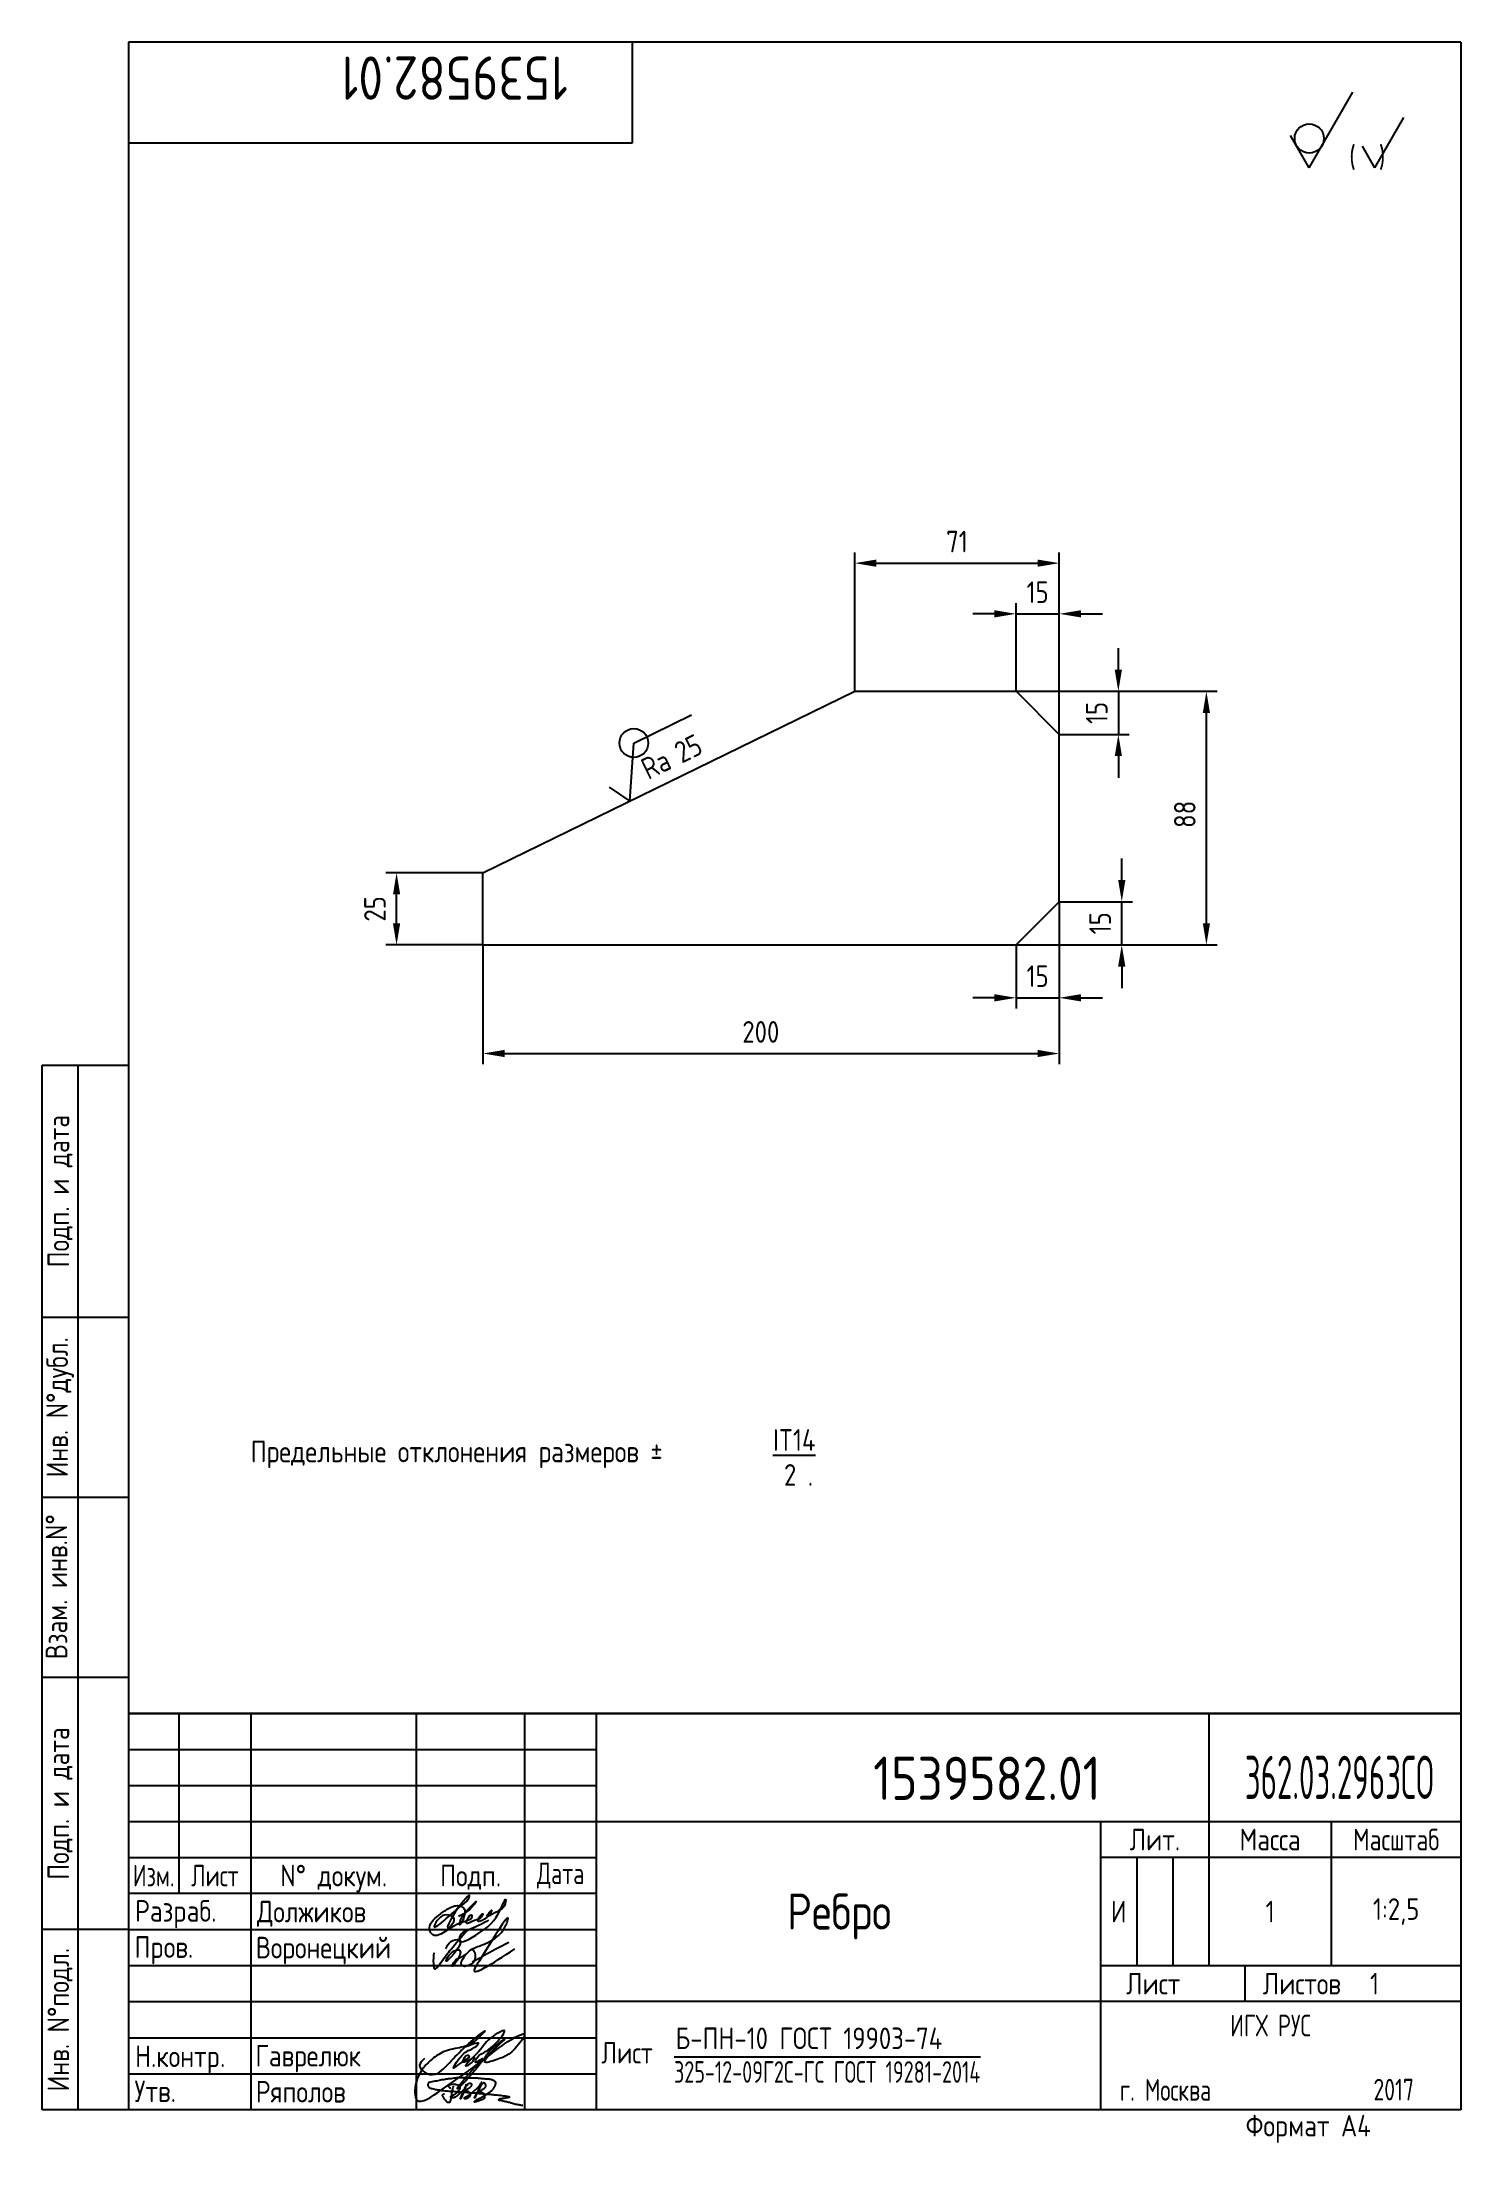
# Paper-space layout 'A4_protect' of a CAD drawing. Header units: millimetres. Extents: x 757 to 954, y 12 to 304.
# The model-space entities are those that its viewports show. They can reach past a viewport. Long polylines and large blocks are cut down to what shows.
import ezdxf
from ezdxf.enums import TextEntityAlignment as Align

# ---------------------------------------------------------------- set-up
doc = ezdxf.new("R2010")
doc.units = ezdxf.units.MM
for name, color, linetype in [('Bord', 1, 'Continuous'), ('Cont', 6, 'Continuous'), ('Dim', 7, 'Continuous'), ('Text', 3, 'Continuous'), ('Textb', 6, 'Continuous'), ('Vporti', 7, 'Continuous')]:
    doc.layers.add(name, color=color, linetype=linetype)
doc.layers.get('Vporti').freeze()
doc.styles.add('Style1', font='romans.shx', dxfattribs={"width": 0.8})
doc.dimstyles.new('LIN_2.5$0', dxfattribs={"dimscale": 2.5, "dimtxt": 3, "dimasz": 3, "dimexe": 1.5, "dimexo": 0, "dimgap": 1.5, "dimtad": 3, "dimdec": 0, "dimzin": 13, "dimdsep": 46, "dimtxsty": 'Style1', "dimcen": 0, "dimclrt": 3, "dimadec": 0, "dimazin": 0, "dimtfac": 1, "dimtdec": 0, "dimtmove": 0, "dimatfit": 3, "dimfxl": 1, "dimtolj": 1, "dimtzin": 13, "dimarcsym": 0})

# ---------------------------------------------------------------- blocks, each defined once
blk = doc.blocks.new('A4')
at = {"layer": 'Bord'}
for p, q in [((20, 55), (85, 55)), ((20, 50), (85, 50)), ((20, 45), (85, 45)), ((160, 40), (160, 25)), ((165, 40), (165, 25)), ((20, 30), (85, 30)), ((20, 25), (85, 25)), ((20, 20), (85, 20)), ((20, 15), (85, 15)), ((20, 10), (85, 10))]:
    blk.add_line(p, q, dxfattribs=at)
at = {"layer": 'Cont'}
for p, q in [((205, 292), (20, 292)), ((20, 292), (20, 5)), ((90, 278), (90, 292)), ((205, 292), (205, 5)), ((20, 278), (90, 278)), ((8, 5), (8, 150)), ((8, 150), (20, 150)), ((13, 5), (13, 150)), ((8, 115), (20, 115)), ((20, 90), (8, 90)), ((20, 65), (8, 65)), ((205, 60), (20, 60)), ((20, 60), (205, 60)), ((27, 60), (27, 35)), ((37, 60), (37, 5)), ((60, 5), (60, 60)), ((75, 60), (75, 5)), ((85, 5), (85, 60)), ((170, 60), (170, 25)), ((85, 45), (205, 45)), ((155, 5), (155, 45)), ((187, 25), (187, 45)), ((20, 40), (85, 40)), ((205, 40), (155, 40)), ((85, 35), (20, 35)), ((20, 30), (8, 30)), ((155, 25), (205, 25)), ((175, 25), (175, 20)), ((205, 20), (85, 20)), ((20, 5), (8, 5)), ((205, 5), (20, 5))]:
    blk.add_line(p, q, dxfattribs=at)
at = {"layer": 'Text', "style": 'Style1', "width": 0.8}
for s, p in [('Подп. и дата', (10.5, 132.5)), ('Инв. N%%dдубл.', (10.5, 102.5)), ('Взам. инв.N%%d ', (10, 78.38)), ('Подп. и дата', (10.5, 47.5)), ('Инв. N%%dподл.', (10.5, 17.5))]:
    blk.add_text(s, height=3, rotation=90, dxfattribs=at).set_placement(p, align=Align.MIDDLE)
at = {"layer": 'Text', "style": 'Style1'}
for s, width, p in [('Лит.', 0.8, (162.5, 42.5)), ('Масса', 0.8, (178.5, 42.5)), ('Масштаб', 0.75, (196, 42.5)), ('Изм.', 0.7, (23.5, 37.5)), ('Лист', 0.7, (32, 37.5)), ('N%%d докум.', 0.8, (48.5, 37.5)), ('Подп.', 0.8, (67.5, 37.5)), ('Лист', 0.8, (162.27, 22.5)), ('Листов', 0.8, (182.9, 22.5))]:
    blk.add_text(s, height=3, dxfattribs=dict(at, width=width)).set_placement(p, align=Align.MIDDLE_CENTER)
at = {"layer": 'Text', "style": 'Style1', "width": 0.7}
for s, p in [('Дата', (80, 37.5)), ('ИГХ РУС', (178.57, 16.69))]:
    blk.add_text(s, height=3, dxfattribs=at).set_placement(p, align=Align.MIDDLE)
at = {"layer": 'Text', "style": 'Style1'}
for s, width, p in [('Разpаб.', 0.8, (20.92, 31.1)), ('Пpов.', 0.8, (20.84, 26.08)), ('Н.контp.', 0.8, (20.92, 10.92)), ('Утв.', 0.8, (20.84, 6.06)), ('г. Москва', 0.7, (157.64, 6.25)), ('Фоpмат А4', 0.8, (175.11, 1.29))]:
    blk.add_text(s, height=3, dxfattribs=dict(at, width=width)).set_placement(p)
for tag, p, width in [('ФИО', (39, 31), 0.8), ('ФИО', (39, 26), 0.8), ('ГОСТ_СОРТАМЕНТА', (98.19, 14), 0.8), ('ФИО', (39, 11), 0.8), ('ФИО', (39, 6), 0.8), ('2017', (192.85, 6.29), 0.7)]:
    blk.add_attdef(tag, p, '', height=3, dxfattribs=dict(at, width=width))
at = {"layer": 'Text', "style": 'Style1', "width": 0.8}
for tag, p in [('И', (157.49, 32.5)), ('700', (178.5, 32.5)), ('1:20', (196, 32.5))]:
    blk.add_attdef(tag, text='', height=3, dxfattribs=at).set_placement(p, align=Align.MIDDLE)
blk.add_attdef('Сборочный_чертеж', text='', height=3, dxfattribs=at).set_placement((120, 21.3), align=Align.CENTER)
for tag, p in [('1', (171.12, 22.5)), ('2', (193, 22.5))]:
    blk.add_attdef(tag, text='', height=3, dxfattribs=at).set_placement(p, align=Align.MIDDLE_CENTER)
blk.add_attdef('ЛИСТ', text='', height=3, dxfattribs=at).set_placement((85.99, 12.5), align=Align.MIDDLE_LEFT)
at = {"layer": 'Text', "style": 'Style1', "width": 0.7}
blk.add_attdef('%%OГОСТ_ТЕХ._ТРЕБОВАНИЙ', text='', height=3, dxfattribs=at).set_placement((98.19, 8), align=Align.BOTTOM_LEFT)
at = {"layer": 'Textb', "style": 'Style1', "width": 0.8}
blk.add_attdef('1234567', (81, 290), '', height=6, rotation=180, dxfattribs=at)
blk.add_attdef('1234567', (123.4, 48), '', height=6, dxfattribs=at)
for tag, height, p in [('123ХЯ', 6, (183.62, 48)), ('НАИМЕНОВАНИЕ', 5, (120, 30))]:
    blk.add_attdef(tag, text='', height=height, dxfattribs=at).set_placement(p, align=Align.CENTER)
blk = doc.blocks.new('sherISO_12')
at = {"layer": 'Cont'}
for q in [(-15, -6.96), (-23.66, -12.96)]:
    blk.add_line((-21.06, -17.46), q, dxfattribs=at)
blk.add_circle((-21.06, -13.39), 2.03, dxfattribs=at)
at = {"layer": 'Text'}
for q in [(-7.92, -10.46), (-13.69, -14.46)]:
    blk.add_line((-11.96, -17.46), q, dxfattribs=at)
at = {"layer": 'Text', "style": 'Style1', "width": 0.8}
blk.add_text('(  )', height=3, dxfattribs=at).set_placement((-15.53, -17.46))
blk = doc.blocks.new('*D15')
at = {"layer": 'Defpoints', "color": 0, "transparency": 16777216}
for p in [(5425.91, 467.23), (5225.91, 452.23), (5425.91, 414.54)]:
    blk.add_point(p, dxfattribs=at)
at = {"layer": 'Dim', "color": 0, "lineweight": -2, "transparency": 16777216}
for p, q in [((5425.91, 467.23), (5425.91, 410.79)), ((5225.91, 452.23), (5225.91, 410.79)), ((5233.41, 414.54), (5418.41, 414.54))]:
    blk.add_line(p, q, dxfattribs=at)
at = {"layer": 'Dim', "color": 0, "transparency": 16777216}
for points in [[(5233.41, 415.79), (5233.41, 413.29), (5225.91, 414.54)], [(5418.41, 415.79), (5418.41, 413.29), (5425.91, 414.54)]]:
    blk.add_solid(points, dxfattribs=at)
at = {"layer": 'Dim', "color": 3, "transparency": 16777216, "insert": (5322.34, 422.04), "char_height": 7.5, "attachment_point": 5, "style": 'Style1'}
blk.add_mtext('\\A1;200', dxfattribs=at)
blk = doc.blocks.new('*D16')
at = {"layer": 'Defpoints', "color": 0, "transparency": 16777216}
for p in [(5410.91, 540.23), (5476.99, 540.23), (5410.91, 452.23)]:
    blk.add_point(p, dxfattribs=at)
at = {"layer": 'Dim', "color": 0, "lineweight": -2, "transparency": 16777216}
for p, q in [((5410.91, 540.23), (5480.74, 540.23)), ((5476.99, 459.73), (5476.99, 532.73)), ((5410.91, 452.23), (5480.74, 452.23))]:
    blk.add_line(p, q, dxfattribs=at)
at = {"layer": 'Dim', "color": 0, "transparency": 16777216}
for points in [[(5475.74, 532.73), (5478.24, 532.73), (5476.99, 540.23)], [(5475.74, 459.73), (5478.24, 459.73), (5476.99, 452.23)]]:
    blk.add_solid(points, dxfattribs=at)
at = {"layer": 'Dim', "color": 3, "transparency": 16777216, "insert": (5469.49, 497.54), "char_height": 7.5, "attachment_point": 5, "rotation": 90, "style": 'Style1'}
blk.add_mtext('\\A1;88', dxfattribs=at)
blk = doc.blocks.new('*D17')
at = {"layer": 'Defpoints', "color": 0, "transparency": 16777216}
for p in [(5410.91, 540.23), (5425.91, 525.23), (5446.43, 525.23)]:
    blk.add_point(p, dxfattribs=at)
at = {"layer": 'Dim', "color": 0, "lineweight": -2, "transparency": 16777216}
for p, q in [((5446.43, 547.73), (5446.43, 555.23)), ((5410.91, 540.23), (5450.18, 540.23)), ((5446.43, 540.23), (5446.43, 525.23)), ((5425.91, 525.23), (5450.18, 525.23)), ((5446.43, 517.73), (5446.43, 510.23))]:
    blk.add_line(p, q, dxfattribs=at)
at = {"layer": 'Dim', "color": 0, "transparency": 16777216}
for points in [[(5445.18, 547.73), (5447.68, 547.73), (5446.43, 540.23)], [(5445.18, 517.73), (5447.68, 517.73), (5446.43, 525.23)]]:
    blk.add_solid(points, dxfattribs=at)
at = {"layer": 'Dim', "color": 3, "transparency": 16777216, "insert": (5438.93, 532.73), "char_height": 7.5, "attachment_point": 5, "rotation": 90, "style": 'Style1'}
blk.add_mtext('\\A1;15', dxfattribs=at)
blk = doc.blocks.new('*D18')
at = {"layer": 'Defpoints', "color": 0, "transparency": 16777216}
for p in [(5425.91, 567.11), (5410.91, 540.23), (5425.91, 525.23)]:
    blk.add_point(p, dxfattribs=at)
at = {"layer": 'Dim', "color": 0, "lineweight": -2, "transparency": 16777216}
for p, q in [((5410.91, 540.23), (5410.91, 570.86)), ((5425.91, 525.23), (5425.91, 570.86)), ((5403.41, 567.11), (5395.91, 567.11)), ((5410.91, 567.11), (5425.91, 567.11)), ((5433.41, 567.11), (5440.91, 567.11))]:
    blk.add_line(p, q, dxfattribs=at)
at = {"layer": 'Dim', "color": 0, "transparency": 16777216}
for points in [[(5403.41, 568.36), (5403.41, 565.86), (5410.91, 567.11)], [(5433.41, 568.36), (5433.41, 565.86), (5425.91, 567.11)]]:
    blk.add_solid(points, dxfattribs=at)
at = {"layer": 'Dim', "color": 3, "transparency": 16777216, "insert": (5418.41, 574.61), "char_height": 7.5, "attachment_point": 5, "style": 'Style1'}
blk.add_mtext('\\A1;15', dxfattribs=at)
blk = doc.blocks.new('*D12')
at = {"layer": 'Defpoints', "color": 0, "transparency": 16777216}
for p in [(5425.91, 467.23), (5410.91, 452.23), (5425.91, 433.87)]:
    blk.add_point(p, dxfattribs=at)
at = {"layer": 'Dim', "color": 0, "lineweight": -2, "transparency": 16777216}
for p, q in [((5425.91, 467.23), (5425.91, 430.12)), ((5410.91, 452.23), (5410.91, 430.12)), ((5403.41, 433.87), (5395.91, 433.87)), ((5410.91, 433.87), (5425.91, 433.87)), ((5433.41, 433.87), (5440.91, 433.87))]:
    blk.add_line(p, q, dxfattribs=at)
at = {"layer": 'Dim', "color": 0, "transparency": 16777216}
for points in [[(5403.41, 435.12), (5403.41, 432.62), (5410.91, 433.87)], [(5433.41, 435.12), (5433.41, 432.62), (5425.91, 433.87)]]:
    blk.add_solid(points, dxfattribs=at)
at = {"layer": 'Dim', "color": 3, "transparency": 16777216, "insert": (5418.41, 441.37), "char_height": 7.5, "attachment_point": 5, "style": 'Style1'}
blk.add_mtext('\\A1;15', dxfattribs=at)
blk = doc.blocks.new('*D13')
at = {"layer": 'Defpoints', "color": 0, "transparency": 16777216}
for p in [(5425.91, 467.23), (5447.61, 467.23), (5410.91, 452.23)]:
    blk.add_point(p, dxfattribs=at)
at = {"layer": 'Dim', "color": 0, "lineweight": -2, "transparency": 16777216}
for p, q in [((5447.61, 474.73), (5447.61, 482.23)), ((5425.91, 467.23), (5451.36, 467.23)), ((5447.61, 452.23), (5447.61, 467.23)), ((5410.91, 452.23), (5451.36, 452.23)), ((5447.61, 444.73), (5447.61, 437.23))]:
    blk.add_line(p, q, dxfattribs=at)
at = {"layer": 'Dim', "color": 0, "transparency": 16777216}
for points in [[(5446.36, 474.73), (5448.86, 474.73), (5447.61, 467.23)], [(5446.36, 444.73), (5448.86, 444.73), (5447.61, 452.23)]]:
    blk.add_solid(points, dxfattribs=at)
at = {"layer": 'Dim', "color": 3, "transparency": 16777216, "insert": (5440.11, 459.73), "char_height": 7.5, "attachment_point": 5, "rotation": 90, "style": 'Style1'}
blk.add_mtext('\\A1;15', dxfattribs=at)
blk = doc.blocks.new('*D19')
at = {"layer": 'Defpoints', "color": 0, "transparency": 16777216}
for p in [(5195.91, 477.23), (5225.91, 477.23), (5225.91, 452.23)]:
    blk.add_point(p, dxfattribs=at)
at = {"layer": 'Dim', "color": 0, "lineweight": -2, "transparency": 16777216}
for p, q in [((5225.91, 477.23), (5192.16, 477.23)), ((5195.91, 459.73), (5195.91, 469.73)), ((5225.91, 452.23), (5192.16, 452.23))]:
    blk.add_line(p, q, dxfattribs=at)
at = {"layer": 'Dim', "color": 0, "transparency": 16777216}
for points in [[(5194.66, 469.73), (5197.16, 469.73), (5195.91, 477.23)], [(5194.66, 459.73), (5197.16, 459.73), (5195.91, 452.23)]]:
    blk.add_solid(points, dxfattribs=at)
at = {"layer": 'Dim', "color": 3, "transparency": 16777216, "insert": (5188.41, 464.73), "char_height": 7.5, "attachment_point": 5, "rotation": 90, "style": 'Style1'}
blk.add_mtext('\\A1;25', dxfattribs=at)
blk = doc.blocks.new('*D14')
at = {"layer": 'Defpoints', "color": 0, "transparency": 16777216}
for p in [(5425.91, 584.69), (5354.91, 540.23), (5425.91, 525.23)]:
    blk.add_point(p, dxfattribs=at)
at = {"layer": 'Dim', "color": 0, "lineweight": -2, "transparency": 16777216}
for p, q in [((5354.91, 540.23), (5354.91, 588.44)), ((5362.41, 584.69), (5418.41, 584.69)), ((5425.91, 525.23), (5425.91, 588.44))]:
    blk.add_line(p, q, dxfattribs=at)
at = {"layer": 'Dim', "color": 0, "transparency": 16777216}
for points in [[(5362.41, 585.94), (5362.41, 583.44), (5354.91, 584.69)], [(5418.41, 585.94), (5418.41, 583.44), (5425.91, 584.69)]]:
    blk.add_solid(points, dxfattribs=at)
at = {"layer": 'Dim', "color": 3, "transparency": 16777216, "insert": (5390.41, 592.19), "char_height": 7.5, "attachment_point": 5, "style": 'Style1'}
blk.add_mtext('\\A1;71', dxfattribs=at)
blk = doc.blocks.new('A$C6CF913E7')
at = {"layer": 'Text'}
blk.add_circle((0, 0), 2, dxfattribs=at)
blk = doc.blocks.new('sherISO_07')
at = {"layer": 'Text'}
blk.add_line((4.04, 7), (12.93, 7), dxfattribs=at)
blk.add_lwpolyline([(-1.73, 3), (0, 0), (4.04, 7)], dxfattribs=at)
blk.add_blockref('A$C6CF913E7', (4.04, 7))
at = {"layer": 'Text', "style": 'Style1', "width": 0.8}
blk.add_text('Ra', height=3, dxfattribs=at).set_placement((3.58, 1.5))
blk.add_attdef('25', (8.73, 1.5), '', height=3, dxfattribs=at)

msp = doc.modelspace()

# ---------------------------------------------------------------- linework, layer by layer
at = {"layer": 'Cont'}
for p, q in [((5225.91, 477.23), (5354.91, 540.23)), ((5354.91, 540.23), (5410.91, 540.23)), ((5410.91, 540.23), (5425.91, 525.23)), ((5425.91, 467.23), (5425.91, 525.23)), ((5225.91, 452.23), (5225.91, 477.23)), ((5425.91, 467.23), (5410.91, 452.23)), ((5225.91, 452.23), (5410.91, 452.23))]:
    msp.add_line(p, q, dxfattribs=at)

# ---------------------------------------------------------------- block references
at = {"layer": 'Dim', "xscale": 2.5, "yscale": 2.5, "zscale": 2.5, "rotation": 26.0295921915383}
msp.add_blockref('sherISO_07', (5276.88, 502.12), dxfattribs=at).add_auto_attribs({'25': '25'})

# ---------------------------------------------------------------- dimensions: what is measured, and where the dimension line sits
at = {"layer": 'Dim'}
for base, p1, p2, picture, middle in [((5425.91, 584.69), (5354.91, 540.23), (5425.91, 525.23), '*D14', (5390.41, 584.69)), ((5425.91, 567.11), (5410.91, 540.23), (5425.91, 525.23), '*D18', (5418.41, 567.11)), ((5425.91, 414.54), (5225.91, 452.23), (5425.91, 467.23), '*D15', (5322.34, 414.54)), ((5425.91, 433.87), (5410.91, 452.23), (5425.91, 467.23), '*D12', (5418.41, 433.87))]:
    dim = msp.add_linear_dim(base=base, p1=p1, p2=p2, dimstyle='LIN_2.5$0', dxfattribs=at)
    dim.commit()
    dim.dimension.update_dxf_attribs({"geometry": picture, "text_midpoint": middle, "dimtype": 160})
for base, p1, p2, picture, middle in [((5446.43, 525.23), (5410.91, 540.23), (5425.91, 525.23), '*D17', (5446.43, 532.73)), ((5476.99, 540.23), (5410.91, 452.23), (5410.91, 540.23), '*D16', (5476.99, 497.54)), ((5447.61, 467.23), (5410.91, 452.23), (5425.91, 467.23), '*D13', (5447.61, 459.73))]:
    dim = msp.add_linear_dim(base=base, p1=p1, p2=p2, angle=90, dimstyle='LIN_2.5$0', dxfattribs=at)
    dim.commit()
    dim.dimension.update_dxf_attribs({"geometry": picture, "text_midpoint": middle, "dimtype": 160})
dim = msp.add_linear_dim(base=(5195.91, 477.23), p1=(5225.91, 452.23), p2=(5225.91, 477.23), angle=90, dimstyle='LIN_2.5$0', dxfattribs=at)
dim.commit()
dim.dimension.update_dxf_attribs({"geometry": '*D19', "text_midpoint": (5188.41, 464.73)})

psp = doc.layouts.new('A4_protect')

# ---------------------------------------------------------------- linework, layer by layer
at = {"layer": 'Cont'}
psp.add_line((954.09, 303.65), (954.09, 16.65), dxfattribs=at)
at = {"layer": 'Text'}
for points, knots in [([(819.08, 42.94), (818.32, 42.52), (817, 41.8), (815.13, 41.21), (814.81, 39.28), (819.74, 42.38), (820.07, 42.99), (821.48, 46.02), (821.44, 44.58), (820.57, 44.46), (818.38, 42.98), (819.69, 44.74), (819.16, 43.22), (816.63, 42.11), (818.52, 44.29), (817.98, 43.08), (817.25, 43.11), (815.38, 41.87), (816.72, 44.14), (816.84, 43.04), (814.93, 42.6), (813.66, 41.77), (811.52, 40.41), (810.47, 42.15), (811.97, 43.57), (813.38, 44.53), (814.66, 45.17), (815.62, 44.75), (816.03, 43.76), (814.73, 41.45), (815.43, 43.73), (816.03, 44.19), (817.68, 46), (816.69, 44.55), (815.96, 44.01), (815.16, 43.61), (814.91, 43.49)], [0, 0, 0, 0, 2.703743, 4.672825, 5.02799, 7.955933, 13.437489, 13.883188, 14.189441, 16.413959, 17.478513, 18.47964, 18.959294, 20.910841, 22.003091, 22.470554, 23.533771, 24.710748, 26.01626, 26.201331, 27.488187, 30.382065, 32.258784, 33.069724, 35.439902, 37.010787, 38.612861, 39.32109, 39.818865, 41.83144, 42.782113, 44.494961, 45.867914, 46.467245, 48.290622, 49.101188, 49.101188, 49.101188, 49.101188]), ([(813.43, 42.16), (813.85, 43.08), (814.39, 44.26), (816.65, 46.82), (816.21, 45.66), (814.7, 44.63), (810.5, 40.52), (812.15, 43.26), (813.13, 43.95), (814.69, 43.25), (814.05, 42.45), (813.53, 41.76), (813.37, 42.03), (813.41, 42.11), (813.43, 42.16)], [0, 0, 0, 0, 4.062617, 5.226919, 5.800291, 6.663227, 11.774431, 12.938639, 14.11351, 15.354081, 16.396133, 16.918576, 17.03251, 17.182794, 17.182794, 17.182794, 17.182794]), ([(813.16, 38.97), (813.32, 39.35), (813.64, 40.1), (816.14, 40.65), (814.33, 38.2), (812.82, 36.87), (813.87, 38.87), (816.01, 38.94), (813.54, 35.64), (814.6, 37.85), (815.77, 37.75), (816.74, 39.25), (817.58, 37.87), (816.74, 36.53), (814.71, 36.53), (816.29, 38.93), (818.7, 39.6), (821.07, 40.89), (822.56, 45.32), (818.78, 38.79), (816.11, 34.65), (819.58, 36.91), (822.72, 38.97)], [0, 0, 0, 0, 1.213353, 2.399709, 5.497648, 5.861317, 7.611627, 8.43806, 10.837371, 11.583123, 13.461301, 14.534506, 15.162086, 17.217848, 17.944717, 20.123775, 21.948027, 26.460707, 27.144718, 34.52243, 35.159468, 41.304292, 41.304292, 41.304292, 41.304292]), ([(811.47, 38.41), (811.43, 37.96), (811.37, 37.3), (811.52, 35.76), (812.86, 37.66), (813.99, 39.08), (815.37, 40.7), (816.17, 41.64)], [0, 0, 0, 0, 1.523947, 2.237958, 3.351836, 5.856423, 9.374056, 9.374056, 9.374056, 9.374056]), ([(821.9, 39.86), (821.13, 39.47), (819.42, 38.6), (817.75, 37.64), (816.82, 37.11)], [0, 0, 0, 0, 2.587978, 5.77327, 5.77327, 5.77327, 5.77327]), ([(810.21, 23.78), (809.88, 23.47), (809, 22.66), (811.38, 20.8), (814.52, 24.06), (816.01, 25.68), (818.9, 27.89), (817, 25.82), (815.59, 25.29), (812.89, 24.91), (810.59, 23.25), (808.86, 21.2), (808.71, 16.68), (814.87, 21.06), (818.62, 23.66), (821.9, 26.37), (824.57, 27.49), (822.25, 24.16), (820.96, 23.85), (817.65, 22.78), (819.92, 25.22), (821.99, 26.93), (819.29, 25.13), (818.19, 23.03), (813.41, 17.9), (816.01, 21.38), (819.13, 24.61), (816.99, 22.8), (817.54, 24.13), (818.71, 24.66), (819.89, 25.52), (822.15, 28.36), (818.53, 26.25), (818.23, 24.95), (815.19, 22.35), (816.81, 23.04), (817.41, 24.27), (816.35, 23.48), (815.05, 22.96), (816.1, 24.6), (816.46, 23.89), (815.39, 23.43), (813.58, 21.67), (815.07, 23.91), (815.99, 24.87), (817.15, 25.19), (818.1, 26.22), (816.85, 25.74), (815.81, 25.34)], [0, 0, 0, 0, 1.17994, 3.087717, 5.863103, 12.338328, 12.854096, 14.088578, 16.834551, 19.302558, 21.570562, 25.210018, 27.650956, 31.348291, 40.129863, 44.562748, 45.223917, 46.979401, 51.214655, 52.099288, 55.323111, 56.227801, 58.471865, 60.028126, 65.752911, 68.466223, 71.038525, 71.934922, 72.780229, 73.495807, 76.028152, 77.999346, 80.11892, 83.1954, 85.334448, 86.270878, 87.060466, 88.110212, 88.803314, 89.989889, 90.197567, 90.706974, 92.884587, 94.19917, 96.055742, 97.375783, 97.753899, 99.636325, 99.636325, 99.636325, 99.636325]), ([(813.83, 19.64), (813.78, 19.65), (813.7, 19.68), (813.6, 19.77), (813.51, 19.84), (813.45, 19.96), (813.53, 20.04), (813.64, 20.11), (813.82, 20.16), (814.02, 20.2), (814.26, 20.22), (814.48, 20.19), (814.71, 20.14), (814.91, 20.05), (815.11, 19.9), (815.12, 19.69), (815.04, 19.53), (814.94, 19.37), (814.83, 19.21), (814.69, 19.05), (814.55, 18.89), (814.4, 18.79), (814.29, 18.7), (814.15, 18.63), (814.01, 18.57), (813.9, 18.52), (813.82, 18.48), (813.78, 18.42), (813.85, 18.37), (813.93, 18.36), (814.06, 18.34), (814.21, 18.34), (814.38, 18.39), (814.58, 18.46), (814.76, 18.61), (814.92, 18.78), (815.1, 18.92), (815.25, 19.08), (815.4, 19.2), (815.5, 19.31), (815.59, 19.41), (815.72, 19.56), (815.85, 19.8), (815.94, 19.95), (816.01, 20.23), (815.89, 19.93), (815.86, 19.71), (815.7, 19.36), (815.61, 19.08), (815.52, 18.84), (815.4, 18.58), (815.32, 18.39), (815.12, 18.05), (815.28, 18.44), (815.37, 18.72), (815.54, 19.01), (815.66, 19.27), (815.74, 19.46), (815.84, 19.67), (815.98, 19.85), (816.06, 20.02), (816.18, 20.16), (816.31, 20.31), (816.51, 20.37), (816.68, 20.3), (816.74, 20.14), (816.69, 19.97), (816.56, 19.78), (816.36, 19.64), (816.21, 19.5), (816.06, 19.44), (815.97, 19.39), (815.78, 19.36), (816.01, 19.34), (816.14, 19.27), (816.3, 19.2), (816.41, 19.07), (816.51, 18.94), (816.54, 18.81), (816.55, 18.64), (816.46, 18.47), (816.29, 18.33), (816.07, 18.21), (815.89, 18.13), (815.68, 18.19), (815.79, 18.37), (815.94, 18.43), (816.1, 18.54), (816.27, 18.63), (816.4, 18.73), (816.52, 18.8), (816.61, 18.88), (816.71, 18.96), (816.81, 19.04), (816.94, 19.14), (817.12, 19.29), (817.31, 19.46), (817.49, 19.64), (817.64, 19.76), (817.77, 19.88), (817.86, 20.01), (817.98, 20.11), (818.08, 20.24), (818.14, 20.35), (818.14, 20.54), (818, 20.35), (817.94, 20.21), (817.84, 19.96), (817.75, 19.73), (817.66, 19.49), (817.59, 19.25), (817.49, 19.05), (817.39, 18.82), (817.33, 18.61), (817.26, 18.41), (817.22, 18.3), (817.05, 18.26), (817.28, 18.6), (817.41, 18.81), (817.59, 19.14), (817.71, 19.35), (817.84, 19.59), (817.99, 19.87), (818.13, 20.16), (818.26, 20.34), (818.45, 20.45), (818.61, 20.28), (818.66, 20.08), (818.65, 19.89), (818.6, 19.73), (818.49, 19.6), (818.35, 19.49), (818.19, 19.38), (818.03, 19.3), (817.87, 19.26), (817.76, 19.24), (817.54, 19.25), (817.73, 19.21), (817.81, 19.17), (817.93, 19.15), (818.05, 19.11), (818.18, 19.08), (818.28, 18.99), (818.36, 18.89), (818.44, 18.78), (818.49, 18.66), (818.53, 18.53), (818.54, 18.4), (818.51, 18.26), (818.41, 18.15), (818.26, 18.04), (818.06, 18), (817.85, 17.93), (817.63, 17.82), (817.37, 17.75), (817.22, 17.71), (817.08, 17.69), (817.18, 17.85), (817.27, 17.91), (817.47, 18.05), (817.72, 18.16), (817.99, 18.31), (818.21, 18.43), (818.36, 18.51), (818.5, 18.59), (818.65, 18.7), (818.87, 18.85), (819.14, 19.03), (819.4, 19.22), (819.63, 19.39), (819.75, 19.56), (819.89, 19.71), (819.95, 19.87), (820.03, 20.01), (820.08, 20.19), (820.11, 20.4), (819.86, 20.75), (819.33, 20.86), (818.75, 20.9), (818.23, 20.93), (817.72, 21.01), (817.23, 21.02), (816.75, 21.01), (816.33, 21.05), (815.94, 21.05), (815.62, 21.08), (815.31, 21.1), (814.97, 21.09), (814.63, 21.06), (814.26, 21.01), (813.88, 20.94), (813.51, 20.93), (813.18, 20.88), (812.84, 20.79), (812.44, 20.8), (812.04, 20.64), (811.62, 20.62), (811.24, 20.51), (810.9, 20.46), (810.68, 20.33), (810.63, 20.1), (810.68, 19.87), (810.92, 19.65), (811.25, 19.6), (811.66, 19.47), (812.14, 19.42), (812.59, 19.32), (813.01, 19.29), (813.38, 19.28), (813.77, 19.21), (814.34, 19.21), (814.91, 19.1), (815.57, 19.14), (816.19, 19.03), (816.79, 18.99), (817.38, 18.98), (817.98, 18.89), (818.65, 18.82), (819.29, 18.81), (819.82, 18.73), (820.27, 18.69), (820.69, 18.67), (821.07, 18.59), (821.38, 18.56), (821.67, 18.51), (821.84, 18.5), (822.08, 18.41), (821.84, 18.33), (821.67, 18.3), (821.37, 18.25), (821.03, 18.19), (820.76, 18.18), (820.31, 18.02), (820.88, 17.94), (821.2, 17.86), (821.74, 17.74), (822.27, 17.62), (822.83, 17.42), (823.3, 17.35), (823.63, 17.3), (823.77, 17.28), (823.84, 17.27)], [0, 0, 0, 0, 0.153866, 0.270441, 0.388867, 0.510533, 0.592156, 0.71333, 0.90842, 1.11344, 1.349254, 1.61246, 1.782219, 2.047249, 2.291879, 2.451528, 2.651081, 2.806158, 3.017979, 3.227348, 3.462381, 3.633009, 3.75766, 3.920516, 4.080796, 4.214529, 4.291786, 4.349969, 4.397594, 4.50822, 4.594826, 4.799244, 4.954392, 5.128468, 5.437537, 5.632649, 5.842485, 6.094987, 6.293219, 6.410959, 6.551192, 6.687808, 7.022147, 7.294342, 7.425356, 7.52079, 7.946481, 8.313051, 8.59833, 8.833695, 9.090496, 9.427695, 9.601191, 9.883219, 10.093306, 10.673943, 10.798776, 10.974628, 11.287247, 11.486184, 11.648652, 11.848902, 12.027194, 12.25348, 12.40059, 12.537783, 12.716293, 12.91523, 13.208551, 13.438489, 13.549668, 13.67779, 13.77127, 13.930001, 14.029091, 14.272112, 14.434836, 14.547084, 14.739051, 14.830983, 15.061241, 15.268922, 15.500489, 15.788979, 15.879568, 16.024283, 16.221854, 16.418714, 16.593102, 16.783247, 16.91018, 17.018213, 17.135263, 17.278205, 17.430482, 17.620087, 17.979626, 18.191789, 18.388716, 18.565718, 18.714854, 18.857929, 19.039974, 19.171375, 19.283034, 19.400085, 19.618058, 19.882245, 20.150781, 20.377854, 20.649532, 20.89723, 21.042543, 21.40016, 21.557817, 21.667145, 21.752781, 21.926256, 22.412297, 22.813145, 22.961412, 23.171289, 23.607257, 23.940428, 24.110007, 24.291214, 24.48084, 24.697609, 24.904078, 25.034245, 25.218018, 25.407651, 25.573473, 25.787447, 25.930292, 26.051316, 26.18846, 26.285312, 26.406799, 26.52425, 26.630463, 26.793722, 26.898606, 27.029313, 27.171012, 27.314101, 27.419918, 27.580557, 27.709367, 27.829268, 28.024364, 28.266961, 28.41242, 28.705761, 28.989137, 29.187748, 29.233768, 29.332802, 29.529535, 29.667094, 30.039923, 30.332117, 30.61061, 30.769982, 30.856778, 31.109923, 31.313488, 31.656425, 32.066331, 32.296628, 32.49714, 32.710276, 32.891468, 33.014834, 33.177747, 33.444503, 33.618009, 34.409008, 34.914636, 35.419802, 35.95397, 36.458179, 36.88069, 37.388403, 37.738353, 38.034261, 38.353468, 38.693154, 39.037638, 39.391136, 39.787481, 40.203773, 40.488977, 40.784975, 41.26625, 41.668005, 42.070065, 42.499388, 42.869834, 43.079573, 43.213439, 43.554591, 43.717296, 44.153724, 44.506336, 45.019111, 45.587859, 45.90191, 46.270392, 46.703958, 47.093115, 47.952647, 48.44014, 49.079253, 49.808223, 50.268654, 50.851051, 51.604831, 52.298429, 52.776925, 53.1907, 53.661988, 54.042386, 54.348524, 54.616841, 54.853814, 54.983777, 55.126096, 55.333328, 55.613101, 56.008732, 56.315809, 56.59982, 56.87931, 57.399251, 57.889617, 58.432507, 59.066698, 59.660314, 59.862668, 60.07277, 60.07277, 60.07277, 60.07277]), ([(812.97, 18.8), (812.92, 18.79), (812.83, 18.78), (812.72, 18.75), (812.59, 18.65), (812.73, 18.52), (812.8, 18.38), (812.92, 18.2), (813.05, 17.99), (813.23, 17.81), (813.37, 17.71), (813.52, 17.67), (813.68, 17.7), (813.8, 17.81), (813.87, 18.06), (813.91, 18.34), (813.97, 18.67), (814, 18.94), (814.04, 19.19), (814.13, 19.46), (814.16, 19.7), (814.2, 19.86), (814.22, 19.91)], [0, 0, 0, 0, 0.15847, 0.269731, 0.363591, 0.555514, 0.688037, 0.848606, 1.204359, 1.433632, 1.58673, 1.729549, 1.880686, 2.057874, 2.19169, 2.63505, 2.928153, 3.184121, 3.441863, 3.696117, 4.025873, 4.178055, 4.178055, 4.178055, 4.178055])]:
    psp.add_open_spline(points, degree=3, knots=knots, dxfattribs=at)

# ---------------------------------------------------------------- block references
ref = psp.add_blockref('A4', (749.09, 11.65))
ref.add_attrib('ФИО', 'Должиков', (786.94, 42.65), dxfattribs={"layer": 'Text', "height": 3, "style": 'Style1', "width": 0.8})
ref.add_attrib('ФИО', 'Воронецкий', (786.77, 37.65), dxfattribs={"layer": 'Text', "height": 3, "style": 'Style1', "width": 0.8})
ref.add_attrib('ФИО', 'Гаврелюк', (786.72, 22.65), dxfattribs={"layer": 'Text', "height": 3, "style": 'Style1', "width": 0.8})
ref.add_attrib('ФИО', 'Ряполов ', (786.77, 17.65), dxfattribs={"layer": 'Text', "height": 3, "style": 'Style1', "width": 0.8})
ref.add_attrib('123ХЯ', '362.03.2963СО', dxfattribs={"layer": 'Textb', "height": 6, "style": 'Style1', "width": 0.5}).set_placement((937.19, 59.78), align=Align.CENTER)
ref.add_attrib('1234567', '1539582.01', (872.49, 59.65), dxfattribs={"layer": 'Textb', "height": 6, "style": 'Style1', "width": 0.8})
ref.add_attrib('НАИМЕНОВАНИЕ', 'Ребро ', dxfattribs={"layer": 'Textb', "height": 5, "style": 'Style1', "width": 0.8}).set_placement((869.09, 41.65), align=Align.CENTER)
ref.add_attrib('И', 'И', dxfattribs={"layer": 'Text', "height": 3, "style": 'Style1', "width": 0.8}).set_placement((906.57, 44.15), align=Align.MIDDLE)
ref.add_attrib('700', '1', dxfattribs={"layer": 'Text', "height": 3, "style": 'Style1', "width": 0.8}).set_placement((927.59, 44.15), align=Align.MIDDLE)
ref.add_attrib('1:20', '1:2,5', dxfattribs={"layer": 'Text', "height": 3, "style": 'Style1', "width": 0.8}).set_placement((945.09, 44.15), align=Align.MIDDLE)
ref.add_attrib('2', '1', dxfattribs={"layer": 'Text', "height": 3, "style": 'Style1', "width": 0.8}).set_placement((942.09, 34.15), align=Align.MIDDLE_CENTER)
ref.add_attrib('200', '2017', (941.94, 17.94), dxfattribs={"layer": 'Text', "height": 3, "style": 'Style1', "width": 0.7})
ref.add_attrib('1234567', '1539582.01', (830.09, 301.65), dxfattribs={"layer": 'Textb', "height": 6, "rotation": 180, "style": 'Style1', "width": 0.8})
at = {"layer": 'Bord'}
psp.add_blockref('sherISO_12', (954.09, 303.65), dxfattribs=at)

# ---------------------------------------------------------------- texts
at = {"layer": 'Text', "style": 'Style1'}
for s, width, p in [('%%uIT14', 0.8, (858.57, 108.11)), ('Предельные отклонения размеров ±', 0.8, (786.06, 106.51)), ('2 .', 0.8, (860.1, 103.26)), ('Б-ПН-10 ГОСТ 19903-74', 0.8, (845.04, 25.06)), ('Лист', 0.76, (834.74, 23.06)), ('%%O325-12-09Г2С-ГС ГОСТ 19281-2014', 0.65, (844.83, 20.39))]:
    psp.add_text(s, height=3, dxfattribs=dict(at, width=width)).set_placement(p)

# ---------------------------------------------------------------- viewports
at = {"layer": 'Vporti', "view_target_point": (5342.13, 529.68)}
psp.add_viewport(center=(864.8, 209.31), size=(172.69, 127.9927), view_center_point=(0, 0), view_height=319.9818, dxfattribs=at)

doc.saveas('drawing.dxf')
